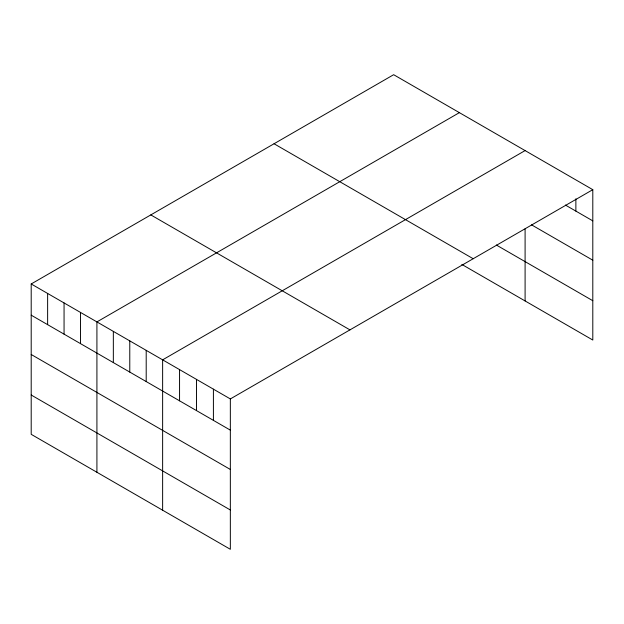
<?xml version="1.0" encoding="UTF-8"?>
<svg xmlns="http://www.w3.org/2000/svg" width="624" height="624" viewBox="0 0 624 624"><rect width="100%" height="100%" fill="white"/><g stroke="black" fill="none" stroke-linecap="round" stroke-linejoin="round"><path stroke-width="0.94" d="M31.2 283.967L230.342 398.931L230.342 549.299L31.2 434.327L31.2 283.967L393.658 74.701L592.8 189.673L592.8 340.033L461.838 264.428M459.381 112.64L96.915 321.906L96.915 472.274M525.096 150.579L162.63 359.845L162.63 510.214M230.342 398.931L592.8 189.673M565.399 205.054L592.8 220.873M531.539 224.835L592.8 260.2M496.345 245.021L592.8 300.713M274.053 143.754L473.187 258.726M150.813 214.906L349.947 329.878M31.2 315.167L230.342 430.139M31.2 354.494L230.342 469.466M31.2 395.008L230.342 509.98M575.874 198.806L575.874 211.107M525.096 228.829L525.096 300.947M213.408 389.165L213.408 420.365M196.482 379.392L196.482 410.6M179.556 369.619L179.556 400.826M146.203 350.36L146.203 381.568M129.776 340.876L129.776 372.083M113.342 331.391L113.342 362.599M80.488 312.421L80.488 343.629M64.061 302.936L64.061 334.144M47.627 293.452L47.627 324.659"/></g></svg>
